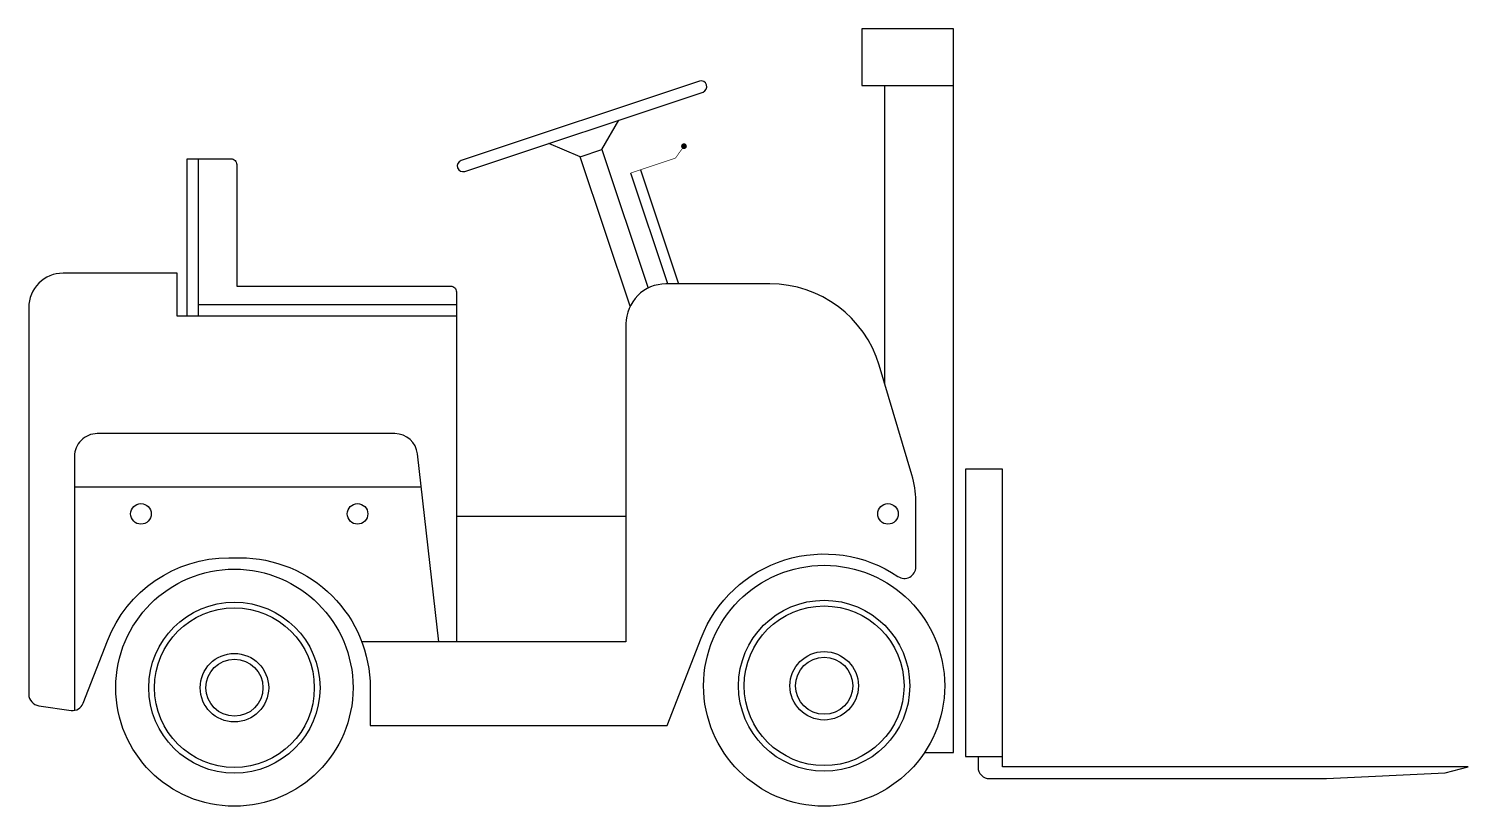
# Model space of a CAD drawing. Extents: x -13.2 to 79.5, y 0 to 50.1.
import ezdxf

# ---------------------------------------------------------------- set-up
doc = ezdxf.new("R2010")
doc.units = 0
doc.header["$MEASUREMENT"] = 0
doc.layers.get('0').update_dxf_attribs({"linetype": 'CONTINUOUS'})

msp = doc.modelspace()

# ---------------------------------------------------------------- linework, layer by layer
for p, q in [((23.679, 42.348), (24.773, 44.253)), ((22.284, 41.883), (20.267, 42.751)), ((-2.304, 31.612), (-2.304, 41.754)), ((22.284, 41.883), (23.679, 42.348)), ((25.496, 32.249), (22.284, 41.883)), ((23.679, 42.348), (26.657, 33.416)), ((27.921, 33.686), (25.538, 40.836)), ((26.166, 41.046), (28.62, 33.686)), ((-2.304, 32.347), (14.303, 32.347)), ((14.303, 31.612), (14.303, 10.594)), ((12.041, 20.579), (-10.308, 20.579)), ((14.303, 18.699), (25.231, 18.699))]:
    msp.add_line(p, q)
for points in [[(44.463, 3.459), (46.325, 3.459), (46.325, 50.14), (40.423, 50.14), (40.423, 46.487), (46.325, 46.487)], [(41.912, 27.223), (41.912, 46.487)]]:
    msp.add_lwpolyline(points)
msp.add_lwpolyline([(14.612, 41.641, 1), (14.844, 40.943), (30.195, 46.061, 1), (29.962, 46.758)], format="xyb", close=True)
at = {"const_width": 0.182}
msp.add_lwpolyline([(28.88, 42.538, 1), (29.056, 42.597, 1)], format="xyb", close=True, dxfattribs=at)
for points in [[(-3.039, 31.612), (-3.039, 41.754), (-0.218, 41.754, -0.414214), (0.15, 41.386), (0.15, 33.544), (13.935, 33.544, -0.414214), (14.303, 33.176), (14.303, 31.612)], [(14.303, 31.612), (-3.68, 31.612), (-3.68, 34.377), (-11.043, 34.377, 0.414214), (-13.25, 32.171), (-13.25, 7.216, 0.381279), (-12.598, 6.485), (-10.516, 6.174, 0.340934), (-9.747, 6.638), (-8.18, 10.676, -0.309491), (-0.368, 16.024), (0.368, 16.024, -0.414214), (8.748, 7.644), (8.748, 5.201), (27.882, 5.201), (30.073, 10.844, -0.481338), (42.758, 14.815, 0.601014), (43.905, 15.425), (43.905, 19.69, 0.072675), (43.659, 21.373), (41.55, 28.435, 0.331557), (34.503, 33.686), (27.805, 33.686, 0.414214), (25.231, 31.111), (25.231, 10.594), (8.211, 10.594)], [(13.175, 10.594), (11.798, 22.723, 0.381464), (10.336, 24.028), (-8.837, 24.028, 0.414214), (-10.308, 22.557), (-10.308, 6.179)], [(47.917, 3.208), (47.917, 2.514, 0.414214), (48.653, 1.778), (70.361, 1.778), (78.015, 2.162), (79.5, 2.547), (49.5, 2.547), (49.5, 3.208)]]:
    msp.add_lwpolyline(points, format="xyb")
at = {"const_width": 0.0441}
msp.add_lwpolyline([(25.538, 40.836), (28.416, 41.796), (28.968, 42.568)], dxfattribs=at)
msp.add_lwpolyline([(47.101, 3.208), (49.5, 3.208), (49.5, 21.73), (47.101, 21.73)], close=True)
for centre, radius in [((-6.023, 18.855), 0.663), ((7.934, 18.855), 0.663), ((42.113, 18.855), 0.663), ((0, 7.644), 7.644), ((38, 7.768), 7.768), ((38, 7.768), 7.768), ((38, 7.768), 7.768), ((38, 7.768), 7.768), ((0, 7.644), 5.516), ((38, 7.768), 5.516), ((0, 7.644), 5.149), ((38, 7.768), 5.149), ((0, 7.644), 2.207), ((0, 7.644), 1.839), ((38, 7.768), 2.207), ((38, 7.768), 1.839)]:
    msp.add_circle(centre, radius)

doc.saveas('drawing.dxf')
